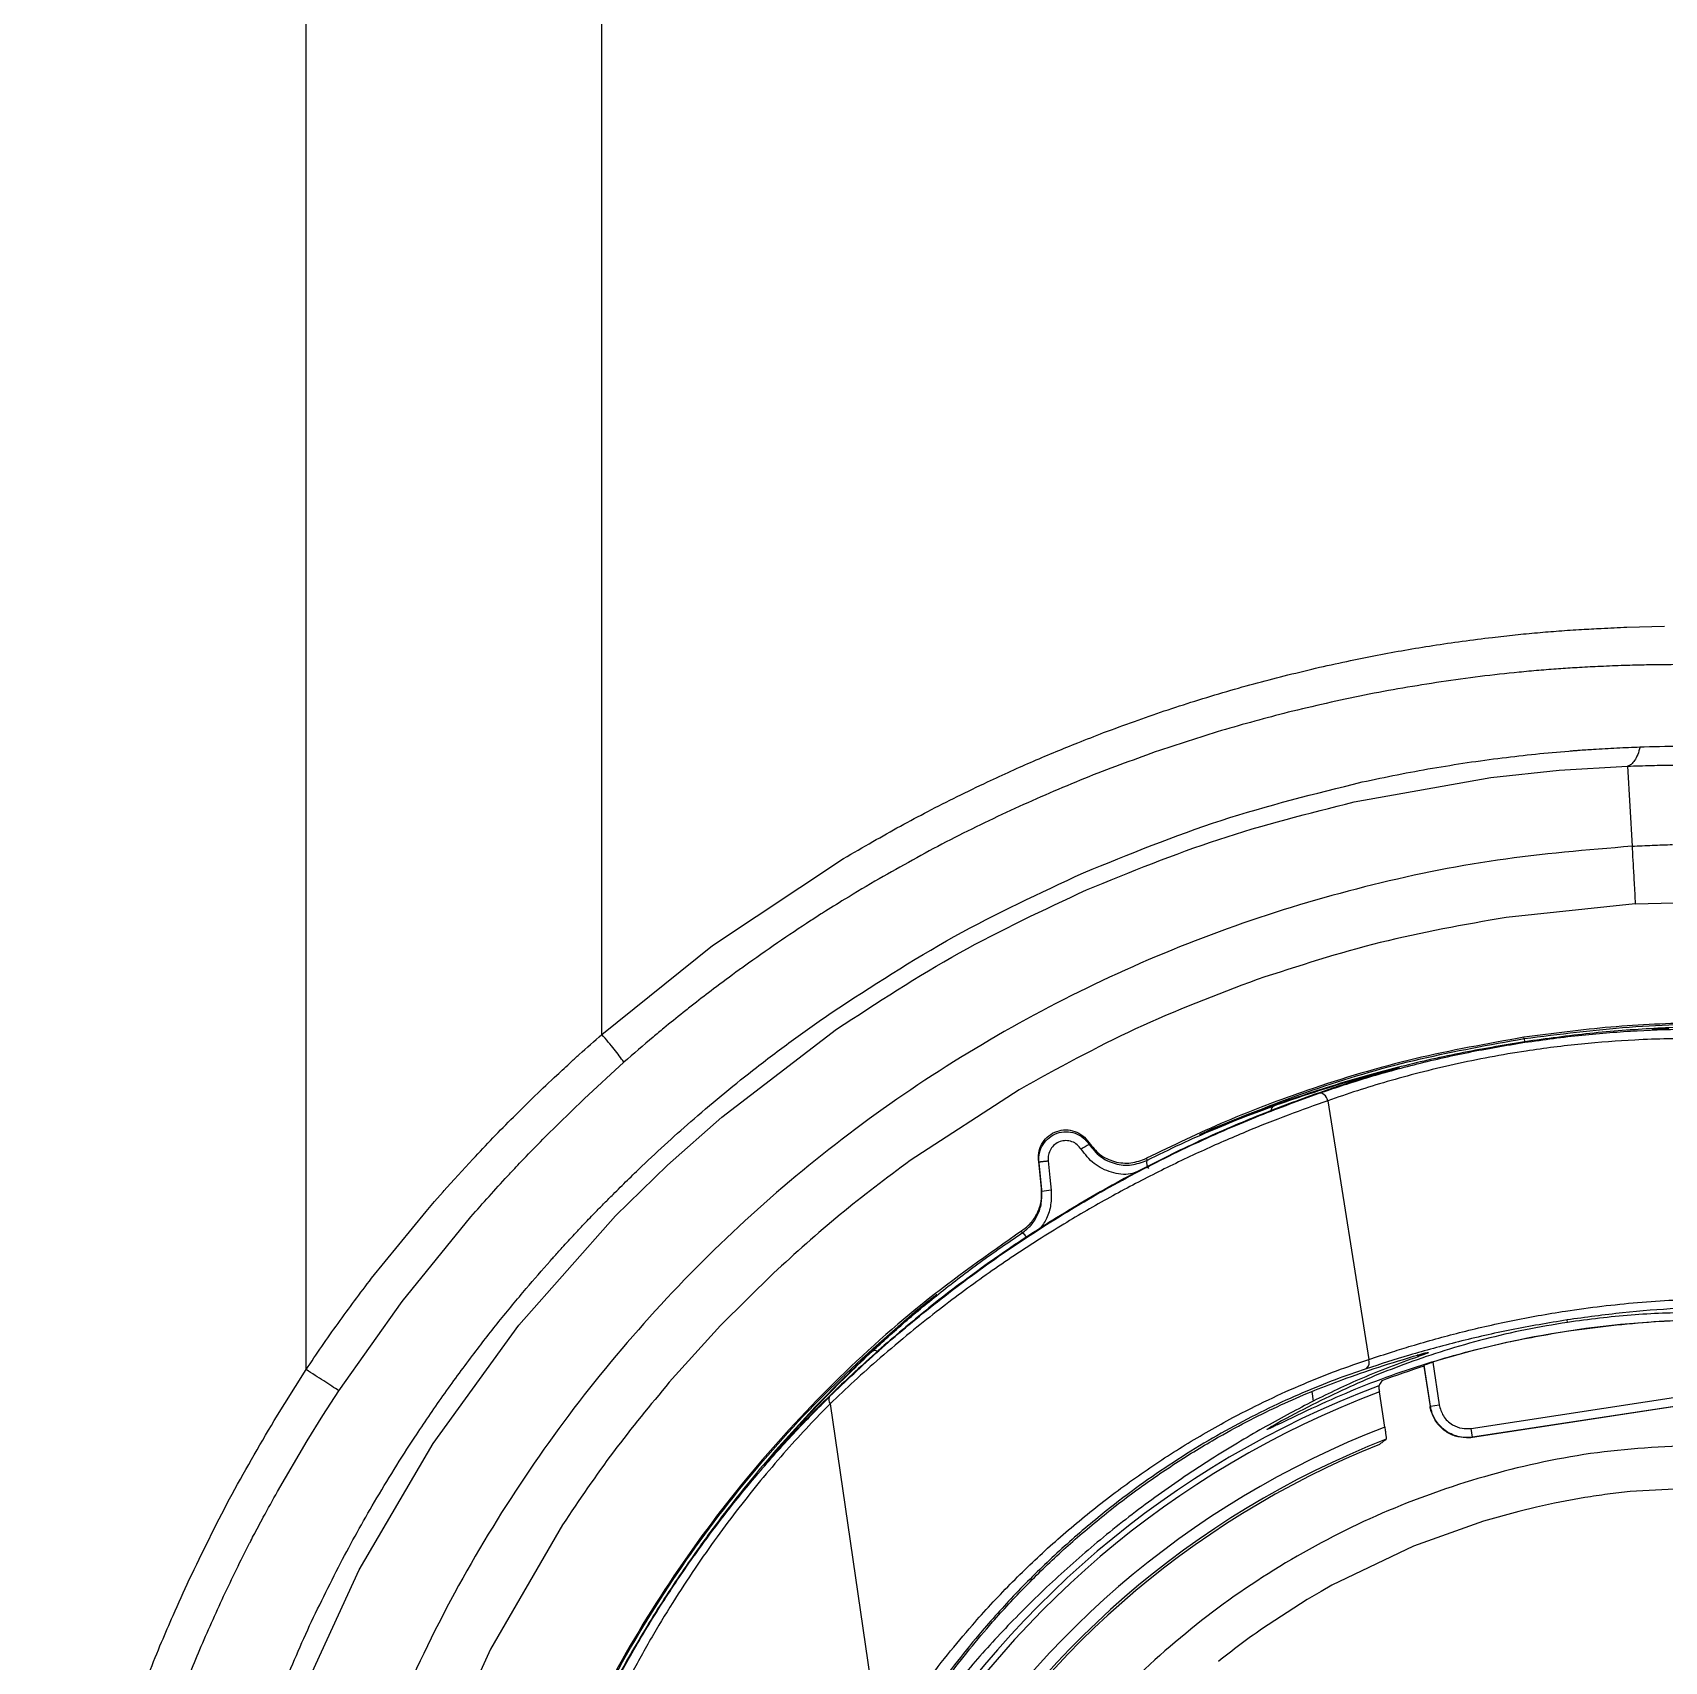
# Model space of a CAD drawing. Extents: x -51 to 27, y -13 to 136.
# Drawn here: x -44.1 to -38.6, y 47.88 to 53.37 of the extents above; entities that cross this region are included whole.
import ezdxf

# ---------------------------------------------------------------- set-up
doc = ezdxf.new("R2010")
doc.units = 0
doc.header["$MEASUREMENT"] = 0
doc.layers.add('GEOMETRY', color=2, linetype='Continuous', lineweight=25)

# ---------------------------------------------------------------- blocks, each defined once
blk = doc.blocks.new('2026 MONTERREY-BLOOM')
at = {"layer": 'GEOMETRY'}
for p, q in [((-31.4946, -34.8499), (-31.4946, -27.6211)), ((-30.4976, -33.7212), (-30.4976, -28.1212)), ((-27.0438, -32.3491), (-26.9176, -32.3459)), ((-27.2721, -32.8312), (-27.0417, -32.8174)), ((-27.0417, -32.8174), (-27.0265, -33.0871)), ((-27.9634, -32.9378), (-27.5029, -32.8558)), ((-27.5029, -32.8558), (-27.2721, -32.8312)), ((-30.1247, -33.4216), (-29.6833, -33.1285)), ((-27.0156, -33.2815), (-27.4511, -33.3268)), ((-27.0156, -33.2815), (-26.7252, -33.2738)), ((-30.4976, -33.7212), (-30.1247, -33.4216)), ((-30.0943, -33.9994), (-29.7072, -33.7036)), ((-27.3901, -33.735), (-27.3908, -33.7306)), ((-27.3901, -33.735), (-27.3885, -33.7456)), ((-27.3882, -33.7476), (-27.3885, -33.7457)), ((-30.5577, -33.9375), (-30.4236, -33.8146)), ((-29.0922, -33.9075), (-29.4592, -34.1462)), ((-30.6888, -34.0658), (-30.5577, -33.9375)), ((-28.0518, -33.9443), (-27.9138, -34.816)), ((-30.2771, -34.1613), (-30.0943, -33.9994)), ((-28.856, -34.0916), (-28.857, -34.085)), ((-30.9948, -34.2083), (-30.9326, -34.1406)), ((-29.0256, -34.1503), (-29.0266, -34.1438)), ((-29.0266, -34.1438), (-29.0168, -34.2428)), ((-28.6628, -34.1382), (-28.6617, -34.1453)), ((-30.4526, -34.3325), (-30.2771, -34.1613)), ((-29.0157, -34.2496), (-29.0256, -34.1503)), ((-31.0619, -34.2839), (-31.0331, -34.2511)), ((-31.0331, -34.2511), (-31.0296, -34.2471)), ((-31.0296, -34.2471), (-31.0207, -34.2371)), ((-31.0207, -34.2371), (-30.9948, -34.2083)), ((-29.0168, -34.2428), (-29.0157, -34.2496)), ((-31.0904, -34.3169), (-31.0619, -34.2839)), ((-31.274, -34.5425), (-31.0904, -34.3169)), ((-31.1715, -34.6207), (-30.9391, -34.3351)), ((-30.7779, -34.7001), (-30.4526, -34.3325)), ((-29.9202, -34.5255), (-30.0981, -34.7016)), ((-31.3839, -34.9214), (-31.1715, -34.6207)), ((-27.2445, -34.6908), (-27.2457, -34.6828)), ((-31.0666, -35.0988), (-30.7779, -34.7001)), ((-30.0981, -34.7016), (-30.2707, -34.8923)), ((-27.24, -34.7203), (-27.2402, -34.7191)), ((-27.7477, -34.8065), (-27.7487, -34.799)), ((-31.6022, -35.0217), (-31.4946, -34.8499)), ((-27.7277, -34.8387), (-27.7071, -34.974)), ((-27.7062, -34.9729), (-27.7272, -34.8354)), ((-27.6984, -34.8248), (-27.6766, -34.9684)), ((-31.4379, -35.005), (-31.3839, -34.9214)), ((-29.7291, -34.965), (-29.5583, -36.131)), ((-28.1054, -34.9238), (-28.1007, -34.9561)), ((-27.8599, -35.0436), (-27.8779, -34.9252)), ((-27.7062, -34.9729), (-27.6766, -34.9684)), ((-27.5684, -35.048), (-26.829, -34.9353)), ((-26.8233, -34.9658), (-27.5647, -35.0787)), ((-26.8245, -34.965), (-27.5639, -35.0776)), ((-31.4907, -35.0895), (-31.4379, -35.005)), ((-27.7071, -34.974), (-27.7062, -34.9729)), ((-27.5639, -35.0776), (-27.5684, -35.048)), ((-27.5639, -35.0776), (-27.5647, -35.0787)), ((-31.5912, -35.2605), (-31.4907, -35.0895)), ((-31.3156, -35.5244), (-31.0666, -35.0988)), ((-29.9034, -35.1235), (-29.9041, -35.1234)), ((-27.2879, -35.3001), (-27.3481, -35.3131)), ((-27.1854, -35.2812), (-27.2879, -35.3001)), ((-26.7554, -35.246), (-27.0329, -35.2607)), ((-27.4079, -35.3275), (-27.5266, -35.3605)), ((-27.3481, -35.3131), (-27.4079, -35.3275)), ((-30.6305, -35.3724), (-30.8738, -35.7915)), ((-27.5266, -35.3605), (-27.7634, -35.4448)), ((-27.7634, -35.4448), (-28.0382, -35.5766)), ((-31.5224, -35.9725), (-31.3156, -35.5244)), ((-28.1215, -35.6246), (-28.2752, -35.7243)), ((-28.0742, -35.5969), (-28.1215, -35.6246)), ((-28.0382, -35.5766), (-28.0742, -35.5969)), ((-30.8738, -35.7915), (-31.0548, -36.1902))]:
    blk.add_line(p, q, dxfattribs=at)
at = {"layer": 'GEOMETRY', "flags": 128}
for points in [[(-28.0518, -33.9443), (-28.0538, -33.9384), (-28.0565, -33.9329), (-28.0599, -33.9281), (-28.0638, -33.924), (-28.0681, -33.921), (-28.0724, -33.9192), (-28.0767, -33.9185), (-28.0808, -33.9191)], [(-28.9942, -34.1469), (-28.9886, -34.2024), (-28.9842, -34.2461)], [(-29.0821, -34.3897), (-29.0828, -34.3858), (-29.0833, -34.3827)], [(-27.7277, -34.8387), (-27.7274, -34.8369), (-27.7272, -34.8354)], [(-27.8699, -34.8875), (-27.8756, -34.8971), (-27.88, -34.9047)]]:
    blk.add_lwpolyline(points, dxfattribs=at)
at = {"layer": 'GEOMETRY'}
for centre, radius, start, end in [((-28.2233, -33.9786), 0.0198, 118.3877, 179.3974), ((-28.7292, -34.3336), 0.2733, 117.6516, 124.2337), ((-28.6275, -34.1523), 0.0349, 168.3237, 216.1584), ((-28.9248, -34.9291), 0.6856, 94.9725, 97.6271), ((-29.0998, -34.4223), 0.0371, 27.2088, 61.4928), ((-26.7555, -37.9016), 3.2181, 90.2812, 98.6604), ((-26.7555, -37.9016), 3.2181, 98.6604, 107.0396), ((-29.5777, -34.804), 0.0178, 59.8678, 123.0483), ((-27.9382, -34.8259), 0.0263, 306.0237, 22.2834), ((-26.7555, -37.9016), 3.2136, 107.6102, 110.2918), ((-26.7555, -37.9016), 3.201, 110.5678, 266.753), ((-26.7555, -37.9016), 3.181, 110.6619, 266.6589), ((-29.7131, -34.9519), 0.0206, 148.4317, 219.3528), ((-26.7555, -37.9016), 3.064, 111.1274, 266.1934), ((-26.7555, -37.9016), 3.024, 111.335, 265.9858), ((-26.7555, -37.9016), 3.016, 111.84, 265.4808)]:
    blk.add_arc(centre, radius, start, end, dxfattribs=at)
for points, knots in [([(-36.6427, -38.9849), (-36.6428, -38.748), (-36.6429, -38.2513), (-36.6431, -37.4958), (-36.643, -36.7174), (-36.6423, -35.9379), (-36.6409, -35.1552), (-36.6388, -34.37), (-36.6343, -33.1243), (-36.6247, -31.4274), (-36.6007, -28.7277), (-36.5557, -25.4875), (-36.48, -22.0033), (-36.3837, -18.8258), (-36.2694, -15.9518), (-36.1467, -13.5568), (-36.0218, -11.6425), (-35.9083, -10.2086), (-35.8038, -9.1111), (-35.7174, -8.3466), (-35.6715, -7.9173), (-35.5982, -7.4928), (-35.4908, -7.0801), (-35.3398, -6.6435), (-35.1358, -6.1898), (-34.8703, -5.7277), (-34.5603, -5.2943), (-34.2088, -4.8937), (-33.8193, -4.53), (-33.3956, -4.2066), (-32.942, -3.9269), (-32.4916, -3.7075), (-32.0535, -3.5411), (-31.634, -3.4198), (-31.1992, -3.3309), (-30.7502, -3.28), (-30.3002, -3.2288), (-29.6557, -3.1612), (-28.8172, -3.0818), (-27.5048, -2.9746), (-25.9207, -2.8687), (-23.9532, -2.7617), (-21.8759, -2.6679), (-19.6786, -2.5868), (-17.2507, -2.5139), (-14.59, -2.4519), (-11.7055, -2.4029), (-8.8195, -2.3695), (-5.9364, -2.3497), (-3.0548, -2.3416), (-0.5983, -2.3393), (1.4461, -2.34), (3.0915, -2.3423), (4.7536, -2.3465), (6.4156, -2.3534), (8.0545, -2.3645), (10.4077, -2.3864), (13.4813, -2.429), (16.9743, -2.5047), (20.1483, -2.6009), (23.0112, -2.7146), (25.3952, -2.8364), (27.3074, -2.9606), (28.7412, -3.0736), (29.84, -3.1777), (30.6063, -3.2639), (31.0378, -3.31), (31.4634, -3.3805), (31.8765, -3.4857), (32.3137, -3.6341), (32.7687, -3.8357), (33.2323, -4.0987), (33.6676, -4.4064), (34.0701, -4.7558), (34.436, -5.1433), (34.7616, -5.5651), (35.0437, -6.0171), (35.2785, -6.4922), (35.464, -6.9855), (35.6016, -7.491), (35.6829, -8.0099), (35.7387, -8.5338), (35.8146, -9.2299), (35.8967, -10.0974), (36.0051, -11.4079), (36.112, -12.9931), (36.2405, -15.3392), (36.3619, -18.1726), (36.4654, -21.4568), (36.5399, -24.7062), (36.5915, -27.9302), (36.6206, -30.8028), (36.6357, -33.3227), (36.6407, -34.9225), (36.6423, -35.9634), (36.6428, -36.4441), (36.643, -36.9237), (36.6431, -37.4023), (36.643, -37.8963), (36.6429, -38.4238), (36.6428, -38.792), (36.6428, -38.9849)], [0, 0, 0, 0, 0.005138, 0.010771, 0.016381, 0.022015, 0.027673, 0.03335, 0.039042, 0.054682, 0.070145, 0.097582, 0.124946, 0.145709, 0.16651, 0.187309, 0.197707, 0.208103, 0.218498, 0.221609, 0.224784, 0.227857, 0.230942, 0.234019, 0.237865, 0.24171, 0.245555, 0.249401, 0.253246, 0.257092, 0.260938, 0.264783, 0.267936, 0.271088, 0.274241, 0.277546, 0.280882, 0.284062, 0.291597, 0.299143, 0.312612, 0.326021, 0.341866, 0.357701, 0.373696, 0.394533, 0.415407, 0.436247, 0.457116, 0.477921, 0.498728, 0.51038, 0.52225, 0.534405, 0.54642, 0.558287, 0.569942, 0.597446, 0.624936, 0.645697, 0.666299, 0.687058, 0.697455, 0.707849, 0.718242, 0.721382, 0.724571, 0.72765, 0.730727, 0.733804, 0.737651, 0.741498, 0.745344, 0.74919, 0.753036, 0.756881, 0.760725, 0.76457, 0.768352, 0.772136, 0.775907, 0.779727, 0.783559, 0.79109, 0.798621, 0.812071, 0.825537, 0.849567, 0.873561, 0.896782, 0.920041, 0.943476, 0.95907, 0.97468, 0.978164, 0.981639, 0.985104, 0.988563, 0.992016, 0.995816, 1, 1, 1, 1]), ([(-27.4304, -28.9665), (-27.3914, -28.9852), (-27.2982, -29.0299), (-27.164, -29.0944), (-27.0266, -29.1603), (-26.9072, -29.2174), (-26.7837, -29.2762), (-26.6465, -29.3416), (-26.4713, -29.4249), (-26.2742, -29.5184), (-26.1194, -29.5915), (-26.0248, -29.6362), (-25.9837, -29.6556), (-25.9436, -29.6745), (-25.9045, -29.6929), (-25.8665, -29.7108), (-25.8296, -29.7282), (-25.765, -29.7585), (-25.6791, -29.7989), (-25.5781, -29.8463), (-25.4966, -29.8846), (-25.4326, -29.9146), (-25.3714, -29.9432), (-25.3014, -29.976), (-25.2148, -30.0165), (-25.1264, -30.0578), (-25.0455, -30.0956), (-24.9692, -30.1312), (-24.8507, -30.1864), (-24.6696, -30.2704), (-24.4446, -30.3743), (-24.2881, -30.4471), (-24.2155, -30.4809)], [0, 0, 0, 0, 0.035217, 0.08427, 0.121557, 0.159999, 0.192998, 0.234117, 0.285424, 0.353536, 0.415405, 0.428436, 0.441152, 0.453553, 0.465639, 0.477411, 0.488868, 0.500011, 0.537512, 0.568997, 0.594472, 0.613945, 0.629094, 0.652016, 0.679771, 0.710852, 0.735588, 0.756419, 0.783354, 0.848355, 0.929567, 1, 1, 1, 1]), ([(-28.0795, -32.4842), (-28.0447, -32.4767), (-27.9799, -32.4626), (-27.8841, -32.443), (-27.7915, -32.4259), (-27.696, -32.4103), (-27.5977, -32.3961), (-27.5053, -32.3843), (-27.421, -32.3749), (-27.3463, -32.3676), (-27.2718, -32.3615), (-27.2, -32.3568), (-27.1235, -32.3528), (-27.0726, -32.3504), (-27.0438, -32.3491)], [0, 0, 0, 0, 0.101152, 0.188358, 0.278392, 0.369535, 0.464907, 0.562542, 0.636796, 0.708661, 0.778603, 0.852234, 0.916558, 1, 1, 1, 1]), ([(-28.8071, -32.7044), (-28.7726, -32.6917), (-28.7047, -32.6666), (-28.6024, -32.6308), (-28.4984, -32.5972), (-28.3935, -32.5655), (-28.2889, -32.536), (-28.1847, -32.5095), (-28.115, -32.4928), (-28.0795, -32.4842)], [0, 0, 0, 0, 0.143973, 0.284069, 0.425823, 0.574202, 0.71595, 0.855098, 1, 1, 1, 1]), ([(-27.274, -32.4897), (-27.2962, -32.4914), (-27.3407, -32.4947), (-27.3851, -32.4989), (-27.4074, -32.501)], [0, 0, 0, 0, 0.49987, 1, 1, 1, 1]), ([(-27.2119, -32.4857), (-27.2222, -32.4863), (-27.2429, -32.4876), (-27.2636, -32.489), (-27.274, -32.4897)], [0, 0, 0, 0, 0.499928, 1, 1, 1, 1]), ([(-27.1418, -32.482), (-27.1535, -32.4825), (-27.1768, -32.4837), (-27.2002, -32.485), (-27.2119, -32.4857)], [0, 0, 0, 0, 0.49999, 1, 1, 1, 1]), ([(-26.9858, -32.4766), (-27.0118, -32.4773), (-27.0637, -32.4785), (-27.1158, -32.4808), (-27.1418, -32.482)], [0, 0, 0, 0, 0.499727, 1, 1, 1, 1]), ([(-26.8538, -32.4751), (-26.8759, -32.4753), (-26.9199, -32.4758), (-26.9639, -32.4763), (-26.9858, -32.4766)], [0, 0, 0, 0, 0.501549, 1, 1, 1, 1]), ([(-27.6697, -32.5332), (-27.756, -32.547), (-27.9286, -32.5748), (-28.1, -32.6156), (-28.1857, -32.636)], [0, 0, 0, 0, 0.5000044, 1, 1, 1, 1]), ([(-27.4074, -32.501), (-27.4511, -32.5055), (-27.5386, -32.5146), (-27.626, -32.527), (-27.6697, -32.5332)], [0, 0, 0, 0, 0.499804, 1, 1, 1, 1]), ([(-28.1857, -32.636), (-28.2607, -32.6557), (-28.4108, -32.6952), (-28.559, -32.7448), (-28.633, -32.7696)], [0, 0, 0, 0, 0.499998, 1, 1, 1, 1]), ([(-29.6833, -33.1285), (-29.6506, -33.1094), (-29.5871, -33.0723), (-29.4925, -33.0191), (-29.3978, -32.9685), (-29.2998, -32.919), (-29.2065, -32.8739), (-29.1207, -32.8342), (-29.0437, -32.8002), (-28.9686, -32.7685), (-28.8896, -32.7367), (-28.8362, -32.7158), (-28.8071, -32.7044)], [0, 0, 0, 0, 0.115863, 0.225161, 0.332653, 0.445552, 0.56263, 0.651479, 0.736767, 0.822213, 0.903259, 1, 1, 1, 1]), ([(-28.633, -32.7696), (-28.7129, -32.7984), (-28.8725, -32.8559), (-29.0285, -32.9252), (-29.1066, -32.9599)], [0, 0, 0, 0, 0.499997, 1, 1, 1, 1]), ([(-27.4641, -32.7893), (-27.4267, -32.7849), (-27.3517, -32.7759), (-27.2768, -32.7695), (-27.2393, -32.7663)], [0, 0, 0, 0, 0.5, 1, 1, 1, 1]), ([(-27.2393, -32.7663), (-27.2341, -32.7659), (-27.2235, -32.765), (-27.2129, -32.7642), (-27.2077, -32.7638)], [0, 0, 0, 0, 0.499927, 1, 1, 1, 1]), ([(-27.2077, -32.7638), (-27.1992, -32.7632), (-27.1823, -32.7619), (-27.1654, -32.7608), (-27.1569, -32.7603)], [0, 0, 0, 0, 0.499688, 1, 1, 1, 1]), ([(-27.1569, -32.7603), (-27.1305, -32.7587), (-27.0779, -32.7555), (-27.0253, -32.7535), (-26.999, -32.7525)], [0, 0, 0, 0, 0.500711, 1, 1, 1, 1]), ([(-26.999, -32.7525), (-27.0018, -32.7614), (-27.0072, -32.7793), (-27.0176, -32.7989), (-27.0292, -32.8127), (-27.0375, -32.8159), (-27.0417, -32.8174)], [0, 0, 0, 0, 0.249997, 0.5, 0.750002, 1, 1, 1, 1]), ([(-26.999, -32.7525), (-26.9968, -32.7524), (-26.9922, -32.7522), (-26.9876, -32.7521), (-26.9853, -32.752)], [0, 0, 0, 0, 0.500058, 1, 1, 1, 1]), ([(-26.9853, -32.752), (-26.9394, -32.7508), (-26.8476, -32.7484), (-26.7562, -32.7487), (-26.7106, -32.7489)], [0, 0, 0, 0, 0.500101, 1, 1, 1, 1]), ([(-27.9356, -32.8706), (-27.8963, -32.8622), (-27.8177, -32.8453), (-27.7389, -32.8312), (-27.6995, -32.8242)], [0, 0, 0, 0, 0.500001, 1, 1, 1, 1]), ([(-27.6995, -32.8242), (-27.6603, -32.8177), (-27.5819, -32.8047), (-27.5034, -32.7945), (-27.4641, -32.7893)], [0, 0, 0, 0, 0.500001, 1, 1, 1, 1]), ([(-27.0417, -32.8174), (-27.0149, -32.8165), (-26.962, -32.8147), (-26.9093, -32.8139), (-26.8834, -32.8136)], [0, 0, 0, 0, 0.508342, 1, 1, 1, 1]), ([(-28.8752, -33.1765), (-28.7213, -33.1138), (-28.4135, -32.9885), (-28.0949, -32.9099), (-27.9356, -32.8706)], [0, 0, 0, 0, 0.499996, 1, 1, 1, 1]), ([(-29.1066, -32.9599), (-29.184, -32.9965), (-29.3389, -33.0698), (-29.4888, -33.1543), (-29.5638, -33.1966)], [0, 0, 0, 0, 0.499974, 1, 1, 1, 1]), ([(-28.8645, -33.2341), (-28.7169, -33.1738), (-28.4216, -33.053), (-28.1162, -32.9762), (-27.9634, -32.9378)], [0, 0, 0, 0, 0.4996388, 1, 1, 1, 1]), ([(-27.0265, -33.0871), (-27.0038, -33.0859), (-26.9583, -33.0834), (-26.9127, -33.082), (-26.8899, -33.0812)], [0, 0, 0, 0, 0.499849, 1, 1, 1, 1]), ([(-29.5638, -33.1966), (-29.6025, -33.2195), (-29.6664, -33.2572), (-29.7428, -33.3048), (-29.8567, -33.3775), (-29.9436, -33.4386), (-30.0174, -33.4906)], [0, 0, 0, 0, 0.2500075, 0.4123081, 0.5000203, 1, 1, 1, 1]), ([(-29.7255, -33.6481), (-29.5888, -33.559), (-29.3153, -33.381), (-29.0219, -33.2446), (-28.8752, -33.1765)], [0, 0, 0, 0, 0.499998, 1, 1, 1, 1]), ([(-29.7072, -33.7036), (-29.5706, -33.6142), (-29.2997, -33.4368), (-29.0088, -33.3013), (-28.8646, -33.2341)], [0, 0, 0, 0, 0.503994, 1, 1, 1, 1]), ([(-27.4511, -33.3268), (-27.5933, -33.3518), (-27.8776, -33.4019), (-28.1521, -33.4912), (-28.2893, -33.5358)], [0, 0, 0, 0, 0.5, 1, 1, 1, 1]), ([(-30.0174, -33.4906), (-30.0236, -33.495), (-30.0586, -33.5204), (-30.1155, -33.5627), (-30.1781, -33.6109), (-30.2339, -33.655), (-30.2797, -33.692), (-30.3464, -33.7474), (-30.3909, -33.7861), (-30.4236, -33.8146)], [0, 0, 0, 0, 0.043698, 0.2499965, 0.4100136, 0.4999997, 0.660212, 0.7500039, 1, 1, 1, 1]), ([(-28.2893, -33.5358), (-28.4276, -33.5882), (-28.7041, -33.6928), (-28.9628, -33.836), (-29.0922, -33.9075)], [0, 0, 0, 0, 0.5000001, 1, 1, 1, 1]), ([(-29.9771, -33.8321), (-29.9358, -33.8005), (-29.8533, -33.7371), (-29.7681, -33.6778), (-29.7255, -33.6481)], [0, 0, 0, 0, 0.499985, 1, 1, 1, 1]), ([(-26.0551, -33.741), (-26.1789, -33.7234), (-26.427, -33.6881), (-26.7763, -33.6786), (-27.0984, -33.692), (-27.2934, -33.7177), (-27.3908, -33.7306)], [0, 0, 0, 0, 0.279611, 0.560094, 0.78039, 1, 1, 1, 1]), ([(-27.3901, -33.735), (-27.2723, -33.7201), (-27.0363, -33.6903), (-26.6783, -33.6816), (-26.4402, -33.7001), (-26.321, -33.7094)], [0, 0, 0, 0, 0.332127, 0.66546, 1, 1, 1, 1]), ([(-26.5696, -33.6965), (-26.6289, -33.6954), (-26.7471, -33.6931), (-26.9515, -33.6995), (-27.167, -33.7153), (-27.3148, -33.7356), (-27.3885, -33.7457)], [0, 0, 0, 0, 0.2514811, 0.5005675, 0.7510645, 1, 1, 1, 1]), ([(-27.3882, -33.7476), (-27.3237, -33.7387), (-27.195, -33.721), (-27.0073, -33.7072), (-26.8299, -33.7016), (-26.7272, -33.7039), (-26.6759, -33.7051)], [0, 0, 0, 0, 0.250521, 0.499832, 0.750132, 1, 1, 1, 1]), ([(-26.9061, -33.703), (-26.9138, -33.7033), (-26.9292, -33.7037), (-26.9463, -33.7041), (-26.9572, -33.7042), (-26.9605, -33.7039), (-26.9559, -33.7032), (-26.9439, -33.7022), (-26.9257, -33.7011), (-26.9099, -33.7004), (-26.9021, -33.7)], [0, 0, 0, 0, 0.1251176, 0.2500508, 0.3750566, 0.5000978, 0.6251459, 0.7501704, 0.875131, 1, 1, 1, 1]), ([(-30.6496, -33.8577), (-30.6335, -33.8428), (-30.6084, -33.8196), (-30.5581, -33.7738), (-30.5232, -33.7435), (-30.4976, -33.7212)], [0, 0, 0, 0, 0.322382, 0.500001, 1, 1, 1, 1]), ([(-30.4236, -33.8146), (-30.4339, -33.8005), (-30.4544, -33.7722), (-30.4832, -33.7382), (-30.4976, -33.7212)], [0, 0, 0, 0, 0.4999997, 1, 1, 1, 1]), ([(-27.3908, -33.7306), (-27.5139, -33.7525), (-27.7605, -33.7965), (-28.0953, -33.8968), (-28.3971, -34.0101), (-28.5743, -34.0955), (-28.6628, -34.1382)], [0, 0, 0, 0, 0.27961, 0.560093, 0.780389, 1, 1, 1, 1]), ([(-28.4183, -34.0289), (-28.3073, -33.9845), (-28.0856, -33.8959), (-27.7411, -33.7976), (-27.507, -33.7558), (-27.3901, -33.735)], [0, 0, 0, 0, 0.33454, 0.667873, 1, 1, 1, 1]), ([(-27.3885, -33.7457), (-27.4623, -33.7581), (-27.6095, -33.7827), (-27.8203, -33.8319), (-28.0169, -33.8866), (-28.1289, -33.9239), (-28.1849, -33.9426)], [0, 0, 0, 0, 0.2505158, 0.499829, 0.7501283, 1, 1, 1, 1]), ([(-28.0808, -33.9191), (-28.0318, -33.9026), (-27.9344, -33.8697), (-27.763, -33.8222), (-27.58, -33.7796), (-27.452, -33.7583), (-27.3882, -33.7476)], [0, 0, 0, 0, 0.2514862, 0.5005665, 0.7510649, 1, 1, 1, 1]), ([(-26.6961, -33.7378), (-26.7303, -33.7368), (-26.7961, -33.7347), (-26.9048, -33.7353), (-27.0363, -33.7398), (-27.1968, -33.7518), (-27.3625, -33.7727), (-27.5062, -33.7971), (-27.6273, -33.8218), (-27.7433, -33.8496), (-27.8524, -33.8795), (-27.9566, -33.9114), (-28.0192, -33.933), (-28.0518, -33.9443)], [0, 0, 0, 0, 0.087568, 0.168532, 0.250011, 0.37453, 0.499657, 0.582395, 0.665029, 0.749545, 0.830717, 0.911759, 1, 1, 1, 1]), ([(-30.796, -33.9992), (-30.7719, -33.9752), (-30.7237, -33.9274), (-30.6743, -33.8809), (-30.6496, -33.8577)], [0, 0, 0, 0, 0.5, 1, 1, 1, 1]), ([(-30.1871, -34.005), (-30.1527, -33.9755), (-30.0838, -33.9164), (-30.0127, -33.8602), (-29.9771, -33.8321)], [0, 0, 0, 0, 0.499493, 1, 1, 1, 1]), ([(-27.8664, -33.8469), (-27.8588, -33.8449), (-27.8435, -33.8409), (-27.8258, -33.8365), (-27.814, -33.8339), (-27.8095, -33.8332), (-27.8125, -33.8345), (-27.823, -33.8376), (-27.8395, -33.8423), (-27.8542, -33.8465), (-27.8616, -33.8486)], [0, 0, 0, 0, 0.125162, 0.250081, 0.375071, 0.500101, 0.625146, 0.750172, 0.875136, 1, 1, 1, 1]), ([(-29.7307, -34.9411), (-29.6769, -34.8898), (-29.5698, -34.7876), (-29.3822, -34.6304), (-29.1782, -34.4776), (-28.9588, -34.333), (-28.7304, -34.2014), (-28.5007, -34.0868), (-28.2774, -33.9904), (-28.1463, -33.9428), (-28.0808, -33.9191)], [0, 0, 0, 0, 0.125679, 0.250401, 0.375573, 0.500293, 0.625558, 0.750126, 0.875243, 1, 1, 1, 1]), ([(-28.0518, -33.9443), (-28.0957, -33.9598), (-28.1829, -33.9907), (-28.3274, -34.048), (-28.4774, -34.1133), (-28.6316, -34.1872), (-28.7873, -34.2693), (-28.9201, -34.3462), (-29.0305, -34.4148), (-29.118, -34.472), (-29.2038, -34.5311), (-29.2883, -34.5922), (-29.3736, -34.6568), (-29.4657, -34.7303), (-29.5581, -34.8083), (-29.6486, -34.8888), (-29.7023, -34.9396), (-29.7291, -34.965)], [0, 0, 0, 0, 0.083992, 0.166802, 0.249894, 0.332773, 0.41556, 0.499717, 0.548273, 0.598608, 0.647843, 0.697091, 0.74963, 0.805338, 0.874327, 0.937162, 1, 1, 1, 1]), ([(-28.1258, -33.9334), (-28.1877, -33.9565), (-28.3116, -34.0029), (-28.522, -34.0956), (-28.7383, -34.2045), (-28.9532, -34.3284), (-29.1602, -34.4637), (-29.3529, -34.6058), (-29.5304, -34.7513), (-29.6317, -34.845), (-29.6824, -34.8919)], [0, 0, 0, 0, 0.125312, 0.250889, 0.375194, 0.500597, 0.62496, 0.750182, 0.874953, 1, 1, 1, 1]), ([(-28.6617, -34.1453), (-28.6233, -34.1265), (-28.5468, -34.0889), (-28.4357, -34.0401), (-28.3294, -33.9967), (-28.2649, -33.973), (-28.2327, -33.9612)], [0, 0, 0, 0, 0.251339, 0.50175, 0.75147, 1, 1, 1, 1]), ([(-28.1849, -33.9426), (-28.231, -33.9589), (-28.3135, -33.9881), (-28.4057, -34.0266), (-28.4463, -34.0436)], [0, 0, 0, 0, 0.559696, 1, 1, 1, 1]), ([(-30.9326, -34.1406), (-30.9102, -34.1168), (-30.8652, -34.069), (-30.8191, -34.0224), (-30.796, -33.9992)], [0, 0, 0, 0, 0.5, 1, 1, 1, 1]), ([(-30.3632, -34.165), (-30.3343, -34.1378), (-30.2765, -34.0834), (-30.2169, -34.0311), (-30.1871, -34.005)], [0, 0, 0, 0, 0.500469, 1, 1, 1, 1]), ([(-28.4463, -34.0436), (-28.4527, -34.0463), (-28.4655, -34.0517), (-28.4786, -34.0573), (-28.4851, -34.0597), (-28.4838, -34.0587), (-28.4749, -34.0543), (-28.4598, -34.0472), (-28.4403, -34.0384), (-28.4256, -34.032), (-28.4183, -34.0289)], [0, 0, 0, 0, 0.125126, 0.250207, 0.375231, 0.500191, 0.625118, 0.750049, 0.875018, 1, 1, 1, 1]), ([(-30.9391, -34.3351), (-30.8984, -34.2892), (-30.857, -34.2425), (-30.8091, -34.1909), (-30.7881, -34.1685), (-30.7466, -34.125), (-30.7102, -34.0877), (-30.6888, -34.0658)], [0, 0, 0, 0, 0.4999931, 0.5090773, 0.5743275, 0.7499978, 1, 1, 1, 1]), ([(-29.0266, -34.1438), (-29.0266, -34.1335), (-29.0266, -34.1128), (-29.0138, -34.084), (-28.993, -34.0608), (-28.9655, -34.0459), (-28.9347, -34.0407), (-28.904, -34.046), (-28.8761, -34.0607), (-28.8634, -34.0769), (-28.857, -34.085)], [0, 0, 0, 0, 0.125019, 0.250019, 0.375018, 0.500016, 0.625013, 0.750009, 0.875005, 1, 1, 1, 1]), ([(-29.0256, -34.1503), (-29.0256, -34.14), (-29.0256, -34.1194), (-29.0128, -34.0905), (-28.992, -34.0674), (-28.9645, -34.0524), (-28.9337, -34.0472), (-28.903, -34.0525), (-28.8751, -34.0672), (-28.8624, -34.0835), (-28.856, -34.0916)], [0, 0, 0, 0, 0.1252044, 0.2501505, 0.3751167, 0.5001221, 0.6251391, 0.7501239, 0.8750684, 1, 1, 1, 1]), ([(-28.8829, -34.1077), (-28.8871, -34.1023), (-28.8954, -34.0914), (-28.9137, -34.0813), (-28.9341, -34.0775), (-28.9546, -34.081), (-28.9727, -34.0913), (-28.9862, -34.107), (-28.9943, -34.1263), (-28.9942, -34.14), (-28.9942, -34.1469)], [0, 0, 0, 0, 0.124996, 0.249957, 0.374884, 0.499807, 0.624756, 0.749737, 0.874786, 1, 1, 1, 1]), ([(-28.857, -34.085), (-28.8454, -34.0995), (-28.8223, -34.1284), (-28.771, -34.152), (-28.7148, -34.1579), (-28.6801, -34.1447), (-28.6628, -34.1382)], [0, 0, 0, 0, 0.249976, 0.499864, 0.749686, 1, 1, 1, 1]), ([(-28.6914, -34.1834), (-28.6998, -34.1863), (-28.7283, -34.1962), (-28.782, -34.188), (-28.8423, -34.16), (-28.8694, -34.1251), (-28.8829, -34.1077)], [0, 0, 0, 0, 0.122125, 0.414597, 0.70719, 1, 1, 1, 1]), ([(-28.856, -34.0916), (-28.8443, -34.1062), (-28.8208, -34.1354), (-28.7689, -34.159), (-28.7127, -34.1645), (-28.6787, -34.1517), (-28.6617, -34.1453)], [0, 0, 0, 0, 0.248885, 0.498094, 0.74819, 1, 1, 1, 1]), ([(-30.4602, -34.2597), (-30.4441, -34.2437), (-30.4121, -34.2118), (-30.3795, -34.1806), (-30.3632, -34.165)], [0, 0, 0, 0, 0.500601, 1, 1, 1, 1]), ([(-29.4592, -34.1462), (-29.5389, -34.2056), (-29.6987, -34.3246), (-29.8462, -34.4585), (-29.9202, -34.5255)], [0, 0, 0, 0, 0.498948, 1, 1, 1, 1]), ([(-29.0256, -34.1503), (-29.0252, -34.1503), (-29.0245, -34.1501), (-29.0205, -34.1497), (-29.0164, -34.1492), (-29.0114, -34.1486), (-29.004, -34.1479), (-28.998, -34.1473), (-28.9942, -34.1469)], [0, 0, 0, 0, 0.238711, 0.367881, 0.5, 0.632119, 0.761289, 1, 1, 1, 1]), ([(-29.0833, -34.3827), (-29.0726, -34.3743), (-29.0511, -34.3576), (-29.0291, -34.3228), (-29.0159, -34.2837), (-29.0165, -34.2564), (-29.0168, -34.2428)], [0, 0, 0, 0, 0.249566, 0.499546, 0.749671, 1, 1, 1, 1]), ([(-29.0821, -34.3897), (-29.0715, -34.3814), (-29.0502, -34.3647), (-29.0282, -34.3298), (-29.0149, -34.2906), (-29.0155, -34.2633), (-29.0157, -34.2496)], [0, 0, 0, 0, 0.250075, 0.50007, 0.749973, 1, 1, 1, 1]), ([(-28.9842, -34.2461), (-28.9838, -34.2623), (-28.9832, -34.2947), (-28.9967, -34.3401), (-29.014, -34.3647), (-29.0221, -34.3761)], [0, 0, 0, 0, 0.349233, 0.698117, 1, 1, 1, 1]), ([(-30.5172, -34.3174), (-30.5078, -34.3077), (-30.4889, -34.2884), (-30.4697, -34.2692), (-30.4602, -34.2597)], [0, 0, 0, 0, 0.499829, 1, 1, 1, 1]), ([(-30.5824, -34.3856), (-30.5783, -34.3813), (-30.5701, -34.3725), (-30.5619, -34.3639), (-30.5578, -34.3595)], [0, 0, 0, 0, 0.499889, 1, 1, 1, 1]), ([(-30.5578, -34.3595), (-30.5511, -34.3525), (-30.5376, -34.3384), (-30.524, -34.3244), (-30.5172, -34.3174)], [0, 0, 0, 0, 0.4997327, 1, 1, 1, 1]), ([(-29.0833, -34.3827), (-29.1969, -34.4626), (-29.4268, -34.6243), (-29.742, -34.9117), (-30.0334, -35.2329), (-30.2928, -35.5877), (-30.5155, -35.9703), (-30.6938, -36.3673), (-30.8276, -36.771), (-30.9186, -37.1744), (-30.9686, -37.5793), (-30.9821, -37.9805), (-30.9595, -38.2442), (-30.9483, -38.3747)], [0, 0, 0, 0, 0.089872, 0.181822, 0.275439, 0.370263, 0.465796, 0.561518, 0.651474, 0.740695, 0.82877, 0.915318, 1, 1, 1, 1]), ([(-30.7528, -34.5768), (-30.7262, -34.5458), (-30.6992, -34.5144), (-30.6682, -34.4796), (-30.6546, -34.4644), (-30.6277, -34.4347), (-30.6039, -34.409), (-30.5901, -34.394)], [0, 0, 0, 0, 0.499997, 0.507491, 0.570702, 0.749999, 1, 1, 1, 1]), ([(-30.5901, -34.394), (-30.5888, -34.3926), (-30.5862, -34.3898), (-30.5836, -34.387), (-30.5824, -34.3856)], [0, 0, 0, 0, 0.499988, 1, 1, 1, 1]), ([(-29.5874, -34.789), (-29.5514, -34.7561), (-29.4794, -34.6902), (-29.3564, -34.5885), (-29.2247, -34.4872), (-29.1297, -34.4223), (-29.0821, -34.3897)], [0, 0, 0, 0, 0.251043, 0.501732, 0.750216, 1, 1, 1, 1]), ([(-31.387, -34.6944), (-31.3685, -34.6688), (-31.3315, -34.6177), (-31.2932, -34.5675), (-31.274, -34.5425)], [0, 0, 0, 0, 0.5, 1, 1, 1, 1]), ([(-30.934, -34.8025), (-30.9046, -34.7642), (-30.8457, -34.6877), (-30.7838, -34.6137), (-30.7528, -34.5768)], [0, 0, 0, 0, 0.5000342, 1, 1, 1, 1]), ([(-29.4053, -34.6272), (-29.4519, -34.6665), (-29.535, -34.7365), (-29.6069, -34.8047), (-29.6386, -34.8348)], [0, 0, 0, 0, 0.559801, 1, 1, 1, 1]), ([(-29.4342, -34.6479), (-29.4277, -34.6425), (-29.4145, -34.6317), (-29.3958, -34.6169), (-29.3802, -34.6047), (-29.3717, -34.5984), (-29.369, -34.5966), (-29.3691, -34.597), (-29.3713, -34.5991), (-29.3769, -34.6038), (-29.3878, -34.6128), (-29.3994, -34.6224), (-29.4053, -34.6272)], [0, 0, 0, 0, 0.1253853, 0.25058, 0.3756831, 0.5006797, 0.5634438, 0.6261234, 0.6879369, 0.7510912, 0.8753407, 1, 1, 1, 1]), ([(-27.9138, -34.816), (-27.8876, -34.8073), (-27.842, -34.7922), (-27.7657, -34.7687), (-27.6906, -34.747), (-27.58, -34.7177), (-27.4347, -34.6842), (-27.2717, -34.6551), (-27.1285, -34.6357), (-27.0065, -34.6233), (-26.8987, -34.6158), (-26.8028, -34.6117), (-26.7246, -34.61), (-26.6445, -34.6097), (-26.5961, -34.6105), (-26.5683, -34.611)], [0, 0, 0, 0, 0.0717, 0.124913, 0.190386, 0.250042, 0.374552, 0.499658, 0.582333, 0.664797, 0.74952, 0.808965, 0.874159, 0.927761, 1, 1, 1, 1]), ([(-26.5505, -34.6382), (-26.6007, -34.6377), (-26.7006, -34.6368), (-26.8741, -34.643), (-27.0572, -34.6568), (-27.183, -34.6741), (-27.2457, -34.6828)], [0, 0, 0, 0, 0.251506, 0.500577, 0.751089, 1, 1, 1, 1]), ([(-31.4946, -34.8499), (-31.477, -34.8238), (-31.4418, -34.7714), (-31.4053, -34.7201), (-31.387, -34.6944)], [0, 0, 0, 0, 0.5, 1, 1, 1, 1]), ([(-30.9524, -37.521), (-30.9428, -37.4323), (-30.9238, -37.2582), (-30.8756, -37.0047), (-30.8157, -36.7637), (-30.7446, -36.5357), (-30.6644, -36.3211), (-30.5767, -36.1199), (-30.4483, -35.8619), (-30.2657, -35.5559), (-30.0126, -35.217), (-29.7375, -34.9118), (-29.5343, -34.7349), (-29.4342, -34.6479)], [0, 0, 0, 0, 0.0801886, 0.1574982, 0.2319286, 0.3034795, 0.3721509, 0.4379426, 0.5008544, 0.6312281, 0.7578773, 0.8808014, 1, 1, 1, 1]), ([(-27.2445, -34.6908), (-27.2917, -34.6988), (-27.3862, -34.7146), (-27.5251, -34.7471), (-27.6576, -34.7847), (-27.7817, -34.8268), (-27.8988, -34.8723), (-27.9684, -34.904), (-28.0044, -34.9204)], [0, 0, 0, 0, 0.165511, 0.330903, 0.499898, 0.662898, 0.826018, 1, 1, 1, 1]), ([(-27.2457, -34.6828), (-27.3086, -34.6932), (-27.4339, -34.7142), (-27.6132, -34.7556), (-27.7802, -34.8013), (-27.8752, -34.8319), (-27.9227, -34.8472)], [0, 0, 0, 0, 0.250514, 0.499822, 0.75012, 1, 1, 1, 1]), ([(-26.4507, -34.6838), (-26.4899, -34.6789), (-26.5658, -34.6693), (-26.6911, -34.6606), (-26.8433, -34.6571), (-27.0292, -34.6629), (-27.1726, -34.6815), (-27.2445, -34.6908)], [0, 0, 0, 0, 0.173723, 0.337016, 0.50051, 0.749548, 1, 1, 1, 1]), ([(-27.2402, -34.7191), (-27.1446, -34.707), (-26.953, -34.6828), (-26.6837, -34.6801), (-26.4358, -34.6948), (-26.2859, -34.7174), (-26.211, -34.7287)], [0, 0, 0, 0, 0.279603, 0.560095, 0.780397, 1, 1, 1, 1]), ([(-28.2199, -35.0346), (-28.1329, -34.993), (-27.9588, -34.9097), (-27.7041, -34.8221), (-27.4642, -34.7578), (-27.3148, -34.732), (-27.2402, -34.7191)], [0, 0, 0, 0, 0.279603, 0.560096, 0.780397, 1, 1, 1, 1]), ([(-31.1287, -35.078), (-31.0974, -35.0313), (-31.0347, -34.9378), (-30.9676, -34.8476), (-30.934, -34.8025)], [0, 0, 0, 0, 0.499915, 1, 1, 1, 1]), ([(-28.0011, -34.8833), (-27.9618, -34.8694), (-27.8828, -34.8413), (-27.7914, -34.8137), (-27.7455, -34.7998)], [0, 0, 0, 0, 0.498365, 1, 1, 1, 1]), ([(-27.7455, -34.7998), (-27.7407, -34.7984), (-27.731, -34.7956), (-27.7204, -34.7931), (-27.7135, -34.7918), (-27.7116, -34.7922), (-27.7144, -34.794), (-27.7218, -34.7972), (-27.7331, -34.8014), (-27.7428, -34.8048), (-27.7477, -34.8065)], [0, 0, 0, 0, 0.125183, 0.249845, 0.374844, 0.499975, 0.62477, 0.749935, 0.874709, 1, 1, 1, 1]), ([(-31.3839, -34.9214), (-31.3917, -34.9163), (-31.4074, -34.9062), (-31.4349, -34.8884), (-31.4642, -34.8695), (-31.4844, -34.8564), (-31.4946, -34.8499)], [0, 0, 0, 0, 0.249999, 0.5, 0.750001, 1, 1, 1, 1]), ([(-29.6386, -34.8348), (-29.6669, -34.8624), (-29.7235, -34.9178), (-29.8123, -35.0106), (-29.9008, -35.1084), (-29.9888, -35.2117), (-30.076, -35.3209), (-30.1745, -35.4528), (-30.2829, -35.6112), (-30.3951, -35.7938), (-30.4984, -35.9827), (-30.5802, -36.1517), (-30.6453, -36.3014), (-30.6968, -36.4316), (-30.7437, -36.5622), (-30.7858, -36.6929), (-30.8236, -36.8246), (-30.8589, -36.9643), (-30.8916, -37.1162), (-30.9203, -37.2796), (-30.9423, -37.4448), (-30.958, -37.6084), (-30.963, -37.7159), (-30.9656, -37.7702)], [0, 0, 0, 0, 0.041607, 0.083381, 0.125408, 0.165842, 0.207575, 0.25083, 0.311798, 0.376312, 0.438816, 0.501289, 0.542612, 0.58433, 0.62671, 0.66747, 0.708495, 0.751041, 0.798619, 0.850264, 0.902642, 0.950733, 1, 1, 1, 1]), ([(-29.5583, -36.131), (-29.5347, -36.0933), (-29.4899, -36.0223), (-29.4144, -35.9151), (-29.3357, -35.8123), (-29.2389, -35.6965), (-29.1248, -35.5733), (-28.9893, -35.4434), (-28.8446, -35.3206), (-28.6918, -35.2062), (-28.5325, -35.1017), (-28.3848, -35.0174), (-28.2513, -34.9501), (-28.1341, -34.8976), (-28.0199, -34.852), (-27.9496, -34.8281), (-27.9138, -34.816)], [0, 0, 0, 0, 0.066186, 0.124912, 0.189232, 0.249413, 0.334277, 0.417233, 0.499288, 0.583515, 0.666553, 0.749595, 0.811757, 0.874479, 0.936312, 1, 1, 1, 1]), ([(-27.9227, -34.8472), (-27.9571, -34.859), (-28.0254, -34.8825), (-28.136, -34.9272), (-28.2502, -34.9792), (-28.3668, -35.0389), (-28.4846, -35.1063), (-28.6009, -35.1802), (-28.7156, -35.261), (-28.838, -35.356), (-28.9665, -35.4676), (-29.0972, -35.5957), (-29.2376, -35.7513), (-29.3818, -35.9349), (-29.4695, -36.0745), (-29.5134, -36.1443)], [0, 0, 0, 0, 0.063115, 0.125526, 0.187668, 0.25042, 0.312345, 0.375412, 0.437326, 0.500808, 0.583065, 0.666396, 0.75069, 0.875132, 1, 1, 1, 1]), ([(-27.7272, -34.8354), (-27.7267, -34.8351), (-27.7258, -34.8343), (-27.7191, -34.8317), (-27.7097, -34.8284), (-27.7022, -34.826), (-27.6984, -34.8248)], [0, 0, 0, 0, 0.249994, 0.499815, 0.749172, 1, 1, 1, 1]), ([(-30.2707, -34.8923), (-30.3346, -34.9694), (-30.4623, -35.1236), (-30.5745, -35.2895), (-30.6305, -35.3724)], [0, 0, 0, 0, 0.5, 1, 1, 1, 1]), ([(-29.6824, -34.8919), (-29.7238, -34.9319), (-29.7977, -35.0035), (-29.8747, -35.0879), (-29.9085, -35.1251)], [0, 0, 0, 0, 0.559719, 1, 1, 1, 1]), ([(-29.4583, -36.0702), (-29.4173, -36.0084), (-29.335, -35.8843), (-29.2012, -35.7196), (-29.0715, -35.5791), (-28.9514, -35.4629), (-28.8231, -35.352), (-28.688, -35.248), (-28.5477, -35.1525), (-28.4171, -35.0744), (-28.2996, -35.0117), (-28.1957, -34.9619), (-28.0949, -34.9184), (-28.0323, -34.895), (-28.0011, -34.8833)], [0, 0, 0, 0, 0.1241316, 0.2493545, 0.3330263, 0.4164083, 0.4992155, 0.5830431, 0.6663667, 0.7494575, 0.8120099, 0.8738959, 0.9370746, 1, 1, 1, 1]), ([(-27.88, -34.9047), (-27.8801, -34.9052), (-27.8802, -34.9061), (-27.8798, -34.911), (-27.879, -34.9176), (-27.8783, -34.9227), (-27.8779, -34.9252)], [0, 0, 0, 0, 0.2503742, 0.4996957, 0.7491679, 1, 1, 1, 1]), ([(-30.9329, -37.5366), (-30.9273, -37.4773), (-30.9163, -37.3587), (-30.8901, -37.1821), (-30.8568, -37.0063), (-30.8157, -36.8311), (-30.7666, -36.6564), (-30.7087, -36.4806), (-30.643, -36.3076), (-30.5691, -36.1367), (-30.4878, -35.9695), (-30.3965, -35.8019), (-30.2977, -35.6391), (-30.2023, -35.4973), (-30.1158, -35.3789), (-30.0391, -35.2807), (-29.9491, -35.1725), (-29.8445, -35.0554), (-29.7687, -34.9793), (-29.7307, -34.9411)], [0, 0, 0, 0, 0.062575, 0.124933, 0.187168, 0.249389, 0.311725, 0.374339, 0.438643, 0.499309, 0.561512, 0.623902, 0.688294, 0.749302, 0.792581, 0.834312, 0.874715, 0.937241, 1, 1, 1, 1]), ([(-29.7291, -34.965), (-29.7528, -34.9893), (-29.8008, -35.0384), (-29.8766, -35.1218), (-29.9525, -35.2102), (-30.0278, -35.3037), (-30.1017, -35.4013), (-30.1764, -35.507), (-30.2515, -35.621), (-30.3261, -35.7435), (-30.399, -35.8736), (-30.4696, -36.0113), (-30.5534, -36.1917), (-30.6446, -36.4194), (-30.7332, -36.6942), (-30.8022, -36.9755), (-30.8523, -37.256), (-30.8697, -37.4426), (-30.8783, -37.5352)], [0, 0, 0, 0, 0.0406689, 0.0824028, 0.1253398, 0.1657354, 0.2075055, 0.2507291, 0.2967558, 0.3447121, 0.3946593, 0.4466515, 0.5007369, 0.5965105, 0.697829, 0.8003615, 0.900927, 1, 1, 1, 1]), ([(-28.1007, -34.9561), (-28.1527, -34.9832), (-28.2308, -35.024), (-28.3457, -35.0905), (-28.463, -35.1623), (-28.6128, -35.2626), (-28.7875, -35.3952), (-28.9528, -35.5371), (-29.1047, -35.6842), (-29.2436, -35.8341), (-29.3227, -35.9314), (-29.3622, -35.98)], [0, 0, 0, 0, 0.124801, 0.187256, 0.250387, 0.37562, 0.501157, 0.625061, 0.75002, 0.874928, 1, 1, 1, 1]), ([(-28.0044, -34.9204), (-28.0418, -34.9384), (-28.1157, -34.9738), (-28.1973, -35.0176), (-28.2375, -35.0393)], [0, 0, 0, 0, 0.506907, 1, 1, 1, 1]), ([(-27.6766, -34.9684), (-27.6729, -34.9814), (-27.6652, -35.0086), (-27.635, -35.0362), (-27.6007, -35.0497), (-27.5789, -35.0485), (-27.5684, -35.048)], [0, 0, 0, 0, 0.2702752, 0.5624245, 0.7897219, 1, 1, 1, 1]), ([(-31.8882, -35.5571), (-31.8442, -35.466), (-31.756, -35.2837), (-31.6535, -35.1091), (-31.6022, -35.0217)], [0, 0, 0, 0, 0.499549, 1, 1, 1, 1]), ([(-27.7025, -34.9934), (-27.7036, -34.9898), (-27.7055, -34.9834), (-27.7066, -34.9769), (-27.7071, -34.974)], [0, 0, 0, 0, 0.559994, 1, 1, 1, 1]), ([(-27.5639, -35.0776), (-27.5724, -35.0784), (-27.5891, -35.0799), (-27.6216, -35.0746), (-27.6586, -35.0573), (-27.6862, -35.0271), (-27.7009, -34.9977), (-27.7045, -34.9812), (-27.7062, -34.9729)], [0, 0, 0, 0, 0.130409, 0.257397, 0.5, 0.742598, 0.869587, 1, 1, 1, 1]), ([(-27.5845, -35.0802), (-27.5976, -35.0789), (-27.6236, -35.0763), (-27.6586, -35.0574), (-27.6871, -35.0296), (-27.6974, -35.0055), (-27.7025, -34.9934)], [0, 0, 0, 0, 0.249628, 0.499326, 0.749082, 1, 1, 1, 1]), ([(-31.2642, -35.2958), (-31.2423, -35.259), (-31.1985, -35.1856), (-31.152, -35.1139), (-31.1287, -35.078)], [0, 0, 0, 0, 0.499924, 1, 1, 1, 1]), ([(-28.2199, -35.0346), (-28.2239, -35.0367), (-28.232, -35.0408), (-28.243, -35.0461), (-28.2516, -35.05), (-28.2569, -35.052), (-28.2579, -35.0518), (-28.2546, -35.0493), (-28.2477, -35.045), (-28.2409, -35.0412), (-28.2375, -35.0393)], [0, 0, 0, 0, 0.1251551, 0.2498362, 0.3748124, 0.4995694, 0.62457, 0.7496591, 0.8746723, 1, 1, 1, 1]), ([(-27.8599, -35.0436), (-27.8591, -35.0488), (-27.8576, -35.0592), (-27.856, -35.0727), (-27.8554, -35.0805), (-27.8554, -35.0841), (-27.8556, -35.0846), (-27.8557, -35.0848)], [0, 0, 0, 0, 0.249778, 0.499394, 0.748606, 0.875048, 1, 1, 1, 1]), ([(-27.5647, -35.0787), (-27.5684, -35.0792), (-27.575, -35.0801), (-27.5816, -35.0801), (-27.5845, -35.0802)], [0, 0, 0, 0, 0.560006, 1, 1, 1, 1]), ([(-29.9085, -35.1251), (-29.92, -35.138), (-29.9372, -35.1573), (-29.9503, -35.1718), (-29.9533, -35.1746), (-29.9484, -35.168), (-29.9339, -35.1503), (-29.9167, -35.1303), (-29.9052, -35.117)], [0, 0, 0, 0, 0.249655, 0.37534, 0.500544, 0.625817, 0.751339, 1, 1, 1, 1]), ([(-26.7555, -35.1032), (-26.8776, -35.1079), (-27.1218, -35.1171), (-27.4818, -35.1914), (-27.8294, -35.3087), (-28.1587, -35.4713), (-28.4639, -35.6751), (-28.7399, -35.9172), (-28.9819, -36.1932), (-29.1858, -36.4984), (-29.3484, -36.8277), (-29.4657, -37.1753), (-29.54, -37.5353), (-29.5493, -37.7795), (-29.5539, -37.9016)], [0, 0, 0, 0, 0.083333, 0.166667, 0.25, 0.333333, 0.416667, 0.5, 0.583333, 0.666667, 0.75, 0.833333, 0.916667, 1, 1, 1, 1]), ([(-27.8557, -35.0848), (-27.8597, -35.0881), (-27.867, -35.0938), (-27.8743, -35.0996), (-27.8775, -35.1021)], [0, 0, 0, 0, 0.560576, 1, 1, 1, 1]), ([(-31.7725, -35.6128), (-31.7439, -35.5533), (-31.7149, -35.4927), (-31.6803, -35.4254), (-31.665, -35.3961), (-31.6346, -35.3388), (-31.6072, -35.2894), (-31.5912, -35.2605)], [0, 0, 0, 0, 0.499991, 0.508441, 0.572871, 0.749997, 1, 1, 1, 1]), ([(-31.3786, -35.5019), (-31.3602, -35.4672), (-31.3233, -35.3978), (-31.2839, -35.3298), (-31.2642, -35.2958)], [0, 0, 0, 0, 0.4999107, 1, 1, 1, 1]), ([(-27.0329, -35.2607), (-27.0584, -35.2636), (-27.1094, -35.2694), (-27.16, -35.2773), (-27.1854, -35.2812)], [0, 0, 0, 0, 0.499968, 1, 1, 1, 1]), ([(-31.5883, -35.9569), (-31.5563, -35.8797), (-31.4922, -35.7254), (-31.4165, -35.5764), (-31.3786, -35.5019)], [0, 0, 0, 0, 0.5000024, 1, 1, 1, 1]), ([(-32.1767, -36.3113), (-32.1634, -36.2693), (-32.1404, -36.1964), (-32.1045, -36.0875), (-32.067, -35.9833), (-32.0255, -35.8749), (-31.9841, -35.7725), (-31.9383, -35.6673), (-31.9065, -35.5974), (-31.8882, -35.5571)], [0, 0, 0, 0, 0.163267, 0.283913, 0.425547, 0.57427, 0.714815, 0.835667, 1, 1, 1, 1]), ([(-32.0537, -36.3504), (-32.0136, -36.2249), (-31.9724, -36.096), (-31.9019, -35.9115), (-31.8529, -35.7892), (-31.7998, -35.6727), (-31.7725, -35.6128)], [0, 0, 0, 0, 0.499966, 0.513893, 0.749982, 1, 1, 1, 1]), ([(-28.2752, -35.7243), (-28.2998, -35.7418), (-28.3489, -35.7768), (-28.3963, -35.8141), (-28.42, -35.8328)], [0, 0, 0, 0, 0.4999566, 1, 1, 1, 1])]:
    blk.add_open_spline(points, degree=3, knots=knots, dxfattribs=at)
for points in [[(-27.0265, -33.0871), (-27.1782, -33.0998), (-27.4816, -33.1252), (-27.9295, -33.2177), (-28.367, -33.3489), (-28.7901, -33.5218), (-29.195, -33.7337), (-29.578, -33.9829), (-29.9357, -34.2673), (-30.265, -34.5841), (-30.5629, -34.9307), (-30.8266, -35.3039), (-31.054, -35.7003), (-31.2427, -36.1164), (-31.3916, -36.5486), (-31.498, -36.9928), (-31.5652, -37.4452), (-31.5735, -37.7495), (-31.5776, -37.9016)], [(-27.0265, -33.0871), (-27.0263, -33.0911), (-27.0259, -33.0991), (-27.0233, -33.1446), (-27.0198, -33.2075), (-27.017, -33.2568), (-27.0156, -33.2815)], [(-28.2327, -33.9612), (-28.1768, -33.9417), (-28.0651, -33.9026), (-27.9326, -33.8655), (-27.8664, -33.8469)], [(-27.8616, -33.8486), (-27.909, -33.8624), (-28.0037, -33.8902), (-28.0851, -33.919), (-28.1258, -33.9334)], [(-29.9052, -35.117), (-29.8511, -35.0571), (-29.743, -34.9371), (-29.6393, -34.8384), (-29.5874, -34.789)], [(-27.7477, -34.8065), (-27.812, -34.8301), (-27.9404, -34.8772), (-28.0472, -34.9298), (-28.1007, -34.9561)]]:
    blk.add_open_spline(points, degree=3, dxfattribs=at)

msp = doc.modelspace()

# ---------------------------------------------------------------- block references
msp.add_blockref('2026 MONTERREY-BLOOM', (-11.682, 83.7145))

doc.saveas('drawing.dxf')
